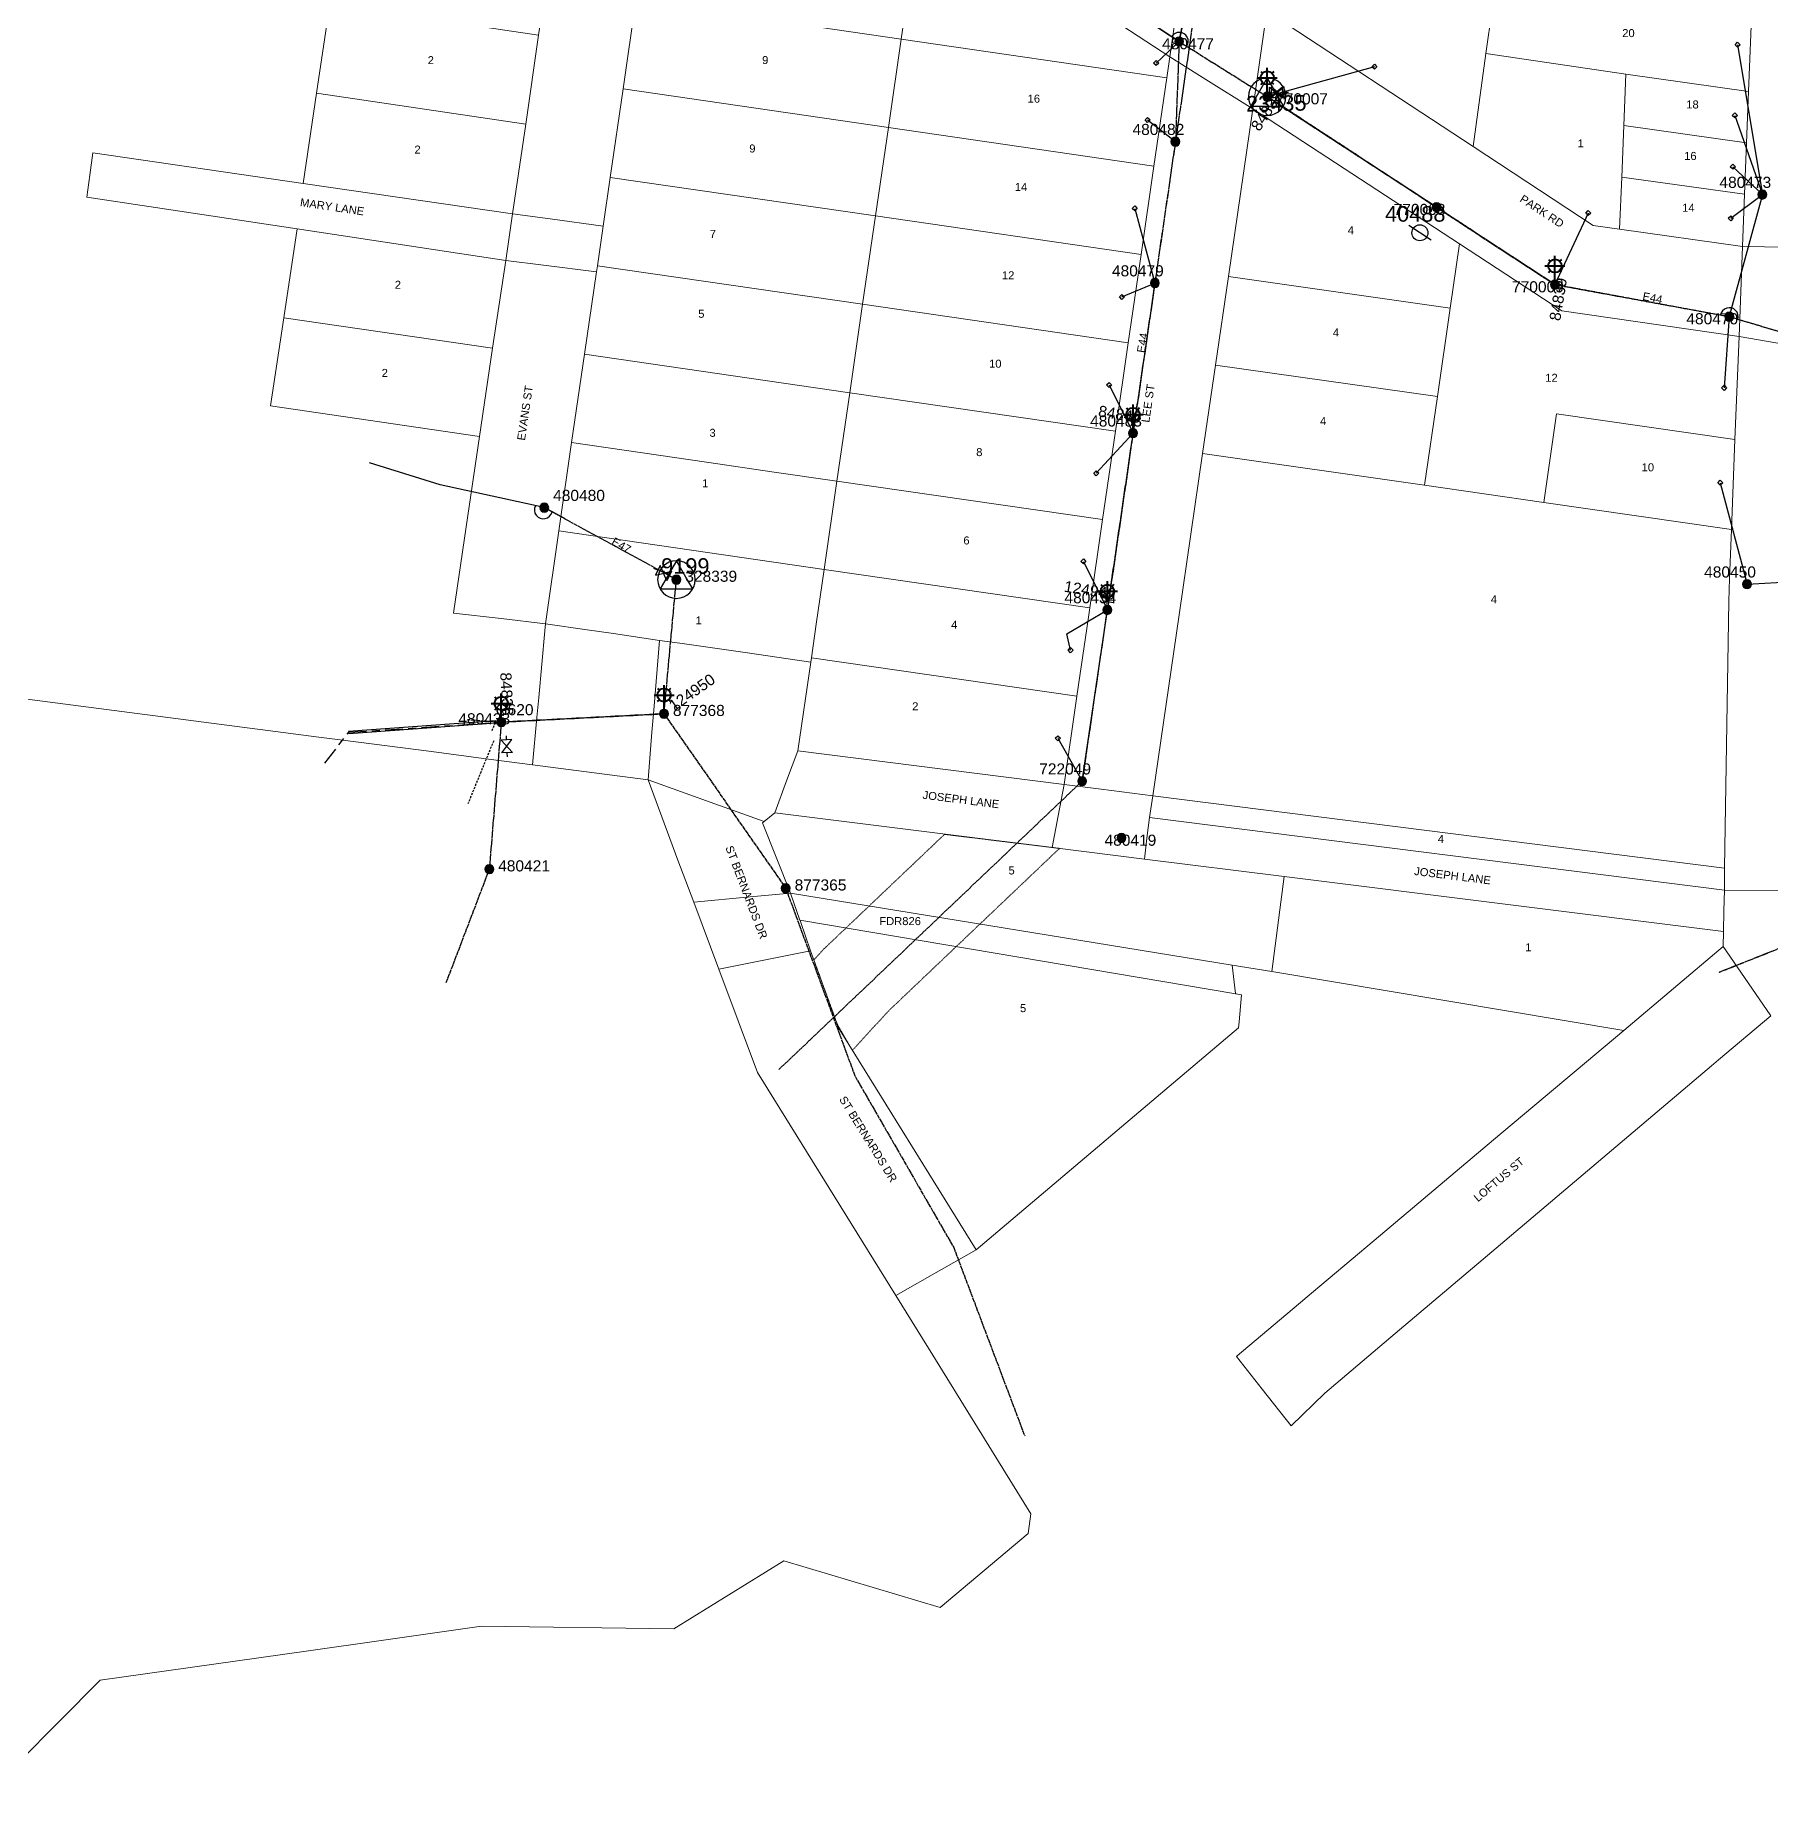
# Model space of a CAD drawing. Header units: metres. Extents: x 261099 to 262836, y 6265878 to 6267248.
# Drawn here: x 261509.5 to 261899.8, y 6265966.1 to 6266363.9 of the extents above; entities that cross this region are included whole.
import ezdxf
from ezdxf.enums import TextEntityAlignment as Align

# ---------------------------------------------------------------- set-up
doc = ezdxf.new("R2010")
doc.units = ezdxf.units.M
for name, pattern in [('Cable Exist OH', [1, 1, 0]), ('Cable Exist UG', [8.2, 4, -1.2, 1.8, -1.2]), ('DASHED', [0.75, 0.5, -0.25]), ('HIDDEN', [0.375, 0.25, -0.125]), ('HIDDEN2', [0.1875, 0.125, -0.0625])]:
    doc.linetypes.add(name, pattern=pattern)
doc.layers.get('0').update_dxf_attribs({"color": 6})
for name, color, linetype, lineweight in [('Cadastre Land Parcels_SP_EXT', 9, 'Continuous', 5), ('Cadastre Other Property_SP_EXT', 9, 'HIDDEN', 5), ('Cadastre Roads_SP_EXT', 9, 'Continuous', 5)]:
    doc.layers.add(name, color=color, linetype=linetype, lineweight=lineweight)
for name, color, linetype in [('Duct_SP_EXT', 7, 'Continuous'), ('Equip_LV_EXT', 7, 'Continuous'), ('Equip_SP_HV_EXT', 7, 'Continuous'), ('Equip_SP_SL_EXT', 7, 'Continuous'), ('Mains_HV_EXT', 7, 'Continuous'), ('Mains_LV_EXT', 7, 'Continuous'), ('Mains_SL_EXT', 7, 'Continuous'), ('Mains_TR_EXT', 7, 'Continuous'), ('Services_SP_EXT', 7, 'Continuous'), ('Sub_SP_TR_HV_LV_EXT', 7, 'Continuous'), ('SupportsOH_SP_TR_HV_LV_SL_EXT', 7, 'Continuous'), ('Trench_SP_EXT', 7, 'Continuous')]:
    doc.layers.add(name, color=color, linetype=linetype)
doc.layers.add('UNKNOWN_FEATURES', color=1, linetype='DASHED', plot=False)
doc.layers.get('0').freeze()
doc.styles.add('HVSW_LABEL', font='arial.ttf')
doc.styles.add('iecARIAL', font='arial.ttf', dxfattribs={"height": 2})
doc.styles.add('POLE_LABEL', font='arial.ttf')
doc.styles.get("Standard").update_dxf_attribs({"font": 'arial.ttf'})

# ---------------------------------------------------------------- blocks, each defined once
blk = doc.blocks.new('SUB_POLE_EXT')
blk.add_wipeout([(0, 4.22), (0.42, 4.2), (0.83, 4.14), (1.21, 4.05), (1.62, 3.9), (1.99, 3.72), (2.35, 3.51), (2.68, 3.26), (2.99, 2.99), (3.28, 2.66), (3.52, 2.34), (3.76, 1.92), (3.9, 1.62), (4.04, 1.23), (4.18, 0.63), (4.22, 0), (4.18, -0.61), (4.06, -1.15), (3.9, -1.62), (3.58, -2.24), (3.22, -2.73), (2.97, -3.01), (2.68, -3.26), (2.36, -3.5), (2, -3.72), (1.64, -3.89), (1.25, -4.03), (0.82, -4.14), (0.42, -4.2), (0, -4.22), (-0.41, -4.2), (-0.8, -4.15), (-1.21, -4.05), (-1.62, -3.9), (-1.99, -3.73), (-2.35, -3.51), (-2.68, -3.26), (-2.96, -3.02), (-3.23, -2.72), (-3.51, -2.35), (-3.71, -2.01), (-3.91, -1.6), (-4.05, -1.21), (-4.16, -0.76), (-4.22, -0.14), (-4.21, 0.39), (-4.14, 0.83), (-4.03, 1.27), (-3.9, 1.63), (-3.71, 2.02), (-3.5, 2.37), (-3.28, 2.67), (-2.99, 2.99), (-2.68, 3.27), (-2.33, 3.52), (-1.98, 3.73), (-1.63, 3.9), (-1.2, 4.05), (-0.78, 4.15), (-0.4, 4.21)])
blk.add_line((2.16, 0.48), (2.16, 0.48, 0))
blk.add_lwpolyline([(-4.22, 0, 1), (4.22, 0, 1)], format="xyb", close=True)
blk.add_lwpolyline([(2.14, 0.52), (0, 4.22), (-3.66, -2.11), (3.66, -2.11)], close=True)
for tag, height, flags, p in [('STREET_CODE', 0.2, 9, (1.5, 0)), ('ASSET_NUM', 3.5, 8, (2, 2)), ('CONSTRUCTED_VOLTAGE', 0.2, 9, (1.5, -0.2)), ('OPERATING_VOLTAGE', 0.2, 9, (1.5, -0.6)), ('OPERATED_BY', 0.2, 9, (1.5, -0.8)), ('ORIENTATION', 0.2, 9, (1.5, -1.2)), ('OWNED_BY', 0.2, 9, (1.5, -1.4)), ('SECONDARY_VOLTAGE', 0.2, 9, (1.5, -1.6)), ('STATE', 0.2, 9, (1.5, -1.8)), ('SUBSTATION_TYPE', 0.2, 9, (1.5, -2)), ('STREETNAME', 0.2, 9, (1.5, -2.8)), ('SUBURB', 0.2, 9, (1.5, -3)), ('Z', 0.2, 1, (1.5, -3.4)), ('NO_PHASES', 0.2, 9, (1.5, -0.4)), ('MAINTAINED_BY', 0.2, 9, (1.5, -1)), ('USAGE', 0.2, 9, (1.5, -2.2)), ('LEGEND', 0.2, 9, (1.5, -2.4)), ('LOCATION', 0.2, 9, (1.5, -2.6)), ('NOTES', 0.2, 9, (1.5, -3.2))]:
    blk.add_attdef(tag, text='', height=height, dxfattribs=dict(flags=flags)).set_placement(p, align=Align.MIDDLE_LEFT)
blk = doc.blocks.new('LV_OH_LINKS_DISTFUSE_EXT')
for p, q in [((0, 0), (0.96, 0)), ((3.84, 0), (4.8, 0))]:
    blk.add_line(p, q)
blk.add_lwpolyline([(3.84, -1.2), (3.84, 1.2), (0.96, -1.2), (0.96, 1.2)], close=True)
at = {"flags": 9}
for tag, p in [('ACTUAL_STATUS', (0, 0)), ('CONSTRUCTED_VOLTAGE', (0, -0.2)), ('OPERATING_VOLTAGE', (0, -0.6)), ('ORIENTATION', (0, -0.8)), ('OWNED_BY', (0, -1)), ('STATE', (0, -1.2)), ('SWITCH_TYPE', (0, -1.4)), ('NO_PHASES', (0, -0.4)), ('USAGE', (0, -1.6)), ('NOTES', (0, -1.8))]:
    blk.add_attdef(tag, text='', height=0.2, dxfattribs=at).set_placement(p, align=Align.MIDDLE_LEFT)
at = {"flags": 1}
blk.add_attdef('Z', (0, 0), '', height=0.2, dxfattribs=at)
blk = doc.blocks.new('SL_LANTERN_EXT')
at = {"lineweight": 40}
for p, q in [((-2.25, 4.22), (2.25, 4.22)), ((-1.46, 5.68), (-1.06, 5.28)), ((0, 1.97), (0, 6.47)), ((1.46, 5.68), (1.06, 5.28)), ((-1.46, 2.76), (-1.06, 3.16)), ((0, 0), (0, 2.72)), ((1.46, 2.76), (1.06, 3.16))]:
    blk.add_line(p, q, dxfattribs=at)
blk.add_circle((0, 4.22), 1.5, dxfattribs=at)
at = {"style": 'iecARIAL', "flags": 8}
blk.add_attdef('ASSET_NUM', (1.5, 1.5), '', height=2.5, dxfattribs=at)
for tag, p, height, flags in [('OPERATING_VOLTAGE', (0.98, -1.65), 0.2, 9), ('ORIENTATION', (0.98, -1.85), 0.2, 9), ('OWNED_BY', (0.98, -2.05), 0.2, 9), ('STATE', (0.98, -2.25), 0.2, 9), ('CONSTRUCTED_VOLTAGE', (0.98, -0.65), 0.2, 9), ('CONTROL_TYPE', (0.98, -0.85), 0.2, 9), ('LANTERN_PURPOSE', (0.98, -1.05), 0.2, 9), ('LANTERN_TYPE', (0.98, -1.25), 0.2, 9), ('NO_PHASES', (0.98, -1.45), 0.2, 9), ('USAGE', (0.98, -2.45), 0.2, 9), ('CEXIST', (0.98, -2.65), 0.2, 9), ('CNEW', (0.98, -2.85), 0.2, 9), ('CNUMBER', (0.98, -3.05), 0.2, 9), ('CREMOVE', (0.98, -3.25), 0.2, 9), ('CREPLACE', (0.98, -3.45), 0.2, 9), ('LKINGHEIGHT', (0.98, -3.65), 0.2, 9), ('LBRACKET', (0.98, -3.85), 0.2, 9), ('LBRACKETVOCAB', (0.98, -4.05), 0.2, 9), ('LNUMBER', (2.18, -3.25), 2.5, 8), ('LCATEGORY', (0.98, -4.25), 0.2, 9), ('LCHARGE1', (0.98, -4.45), 0.2, 9), ('LCHARGE1PERCENT', (0.98, -4.65), 0.2, 9), ('LCHARGE2', (0.98, -4.85), 0.2, 9), ('LCHARGE2PERCENT', (0.98, -5.05), 0.2, 9), ('LCHARGE3', (0.98, -5.25), 0.2, 9), ('LCHARGE3PERCENT', (0.98, -5.45), 0.2, 9), ('LEXIST', (0.98, -5.65), 0.2, 9), ('LLAMP', (0.98, -5.85), 0.2, 9), ('LLAMPVOCAB', (0.98, -6.05), 0.2, 9), ('LMAST', (0.98, -6.25), 0.2, 9), ('LMASTVOCAB', (0.98, -6.45), 0.2, 9), ('LNEW', (0.98, -6.65), 0.2, 9), ('LANTNUMBER', (0.98, -6.85), 0.2, 9), ('LOUTREACH', (0.98, -7.25), 0.2, 9), ('LOUTREACHVOCAB', (0.98, -7.45), 0.2, 9), ('LRATECODE', (0.98, -7.65), 0.2, 9), ('LREMOVE', (0.98, -7.85), 0.2, 9), ('LREPLACE', (0.98, -8.05), 0.2, 9), ('STREETNAME', (0.98, -9.25), 0.2, 9), ('SUBURB', (0.98, -9.45), 0.2, 1), ('LTYPE', (0.98, -8.25), 0.2, 9), ('LTYPEVOCAB', (0.98, -8.45), 0.2, 9), ('LEGEND', (0.98, -8.65), 0.2, 9), ('LOCATION', (0.98, -8.85), 0.2, 9), ('NOTES', (0.98, -9.05), 0.2, 9)]:
    blk.add_attdef(tag, p, '', height=height, dxfattribs=dict(flags=flags))
blk = doc.blocks.new('CCP_EXT')
blk.add_wipeout([(0, 0.57), (0.57, 0), (0, -0.57), (-0.57, 0)])
blk.add_lwpolyline([(-0.57, 0), (0, 0.57), (0.57, 0), (0, -0.57), (-0.57, 0)])
at = {"flags": 1}
blk.add_attdef('Z', (0, 0), '', height=0.2, dxfattribs=at)
at = {"flags": 9}
for tag, p in [('CCP_TYPE', (0, 0)), ('CONSTRUCTED_VOLTAGE', (0, -0.2)), ('OPERATING_VOLTAGE', (0, -0.6)), ('ORIENTATION', (0, -0.8)), ('OWNED_BY', (0, -1)), ('STATE', (0, -1.8)), ('NO_PHASES', (0, -0.4)), ('USAGE', (0, -1.2)), ('LEGEND', (0, -1.4)), ('LIFE_SUPPORT', (0, -1.6)), ('NOTES', (0, -2))]:
    blk.add_attdef(tag, text='', height=0.2, dxfattribs=at).set_placement(p, align=Align.MIDDLE_LEFT)
blk = doc.blocks.new('POLE_EXT')
blk.add_hatch(color=256).paths.add_polyline_path([(-1, 0, 1), (1, 0, 1)])
blk.add_lwpolyline([(-1, 0, 1), (1, 0, 1)], format="xyb", close=True)
for tag, height, flags, p in [('pNumber', 2.5, 8, (-17.84, 2.07)), ('OWNED_BY', 0.2, 9, (1.35, -0.4)), ('SPECIAL_USE', 0.2, 9, (1.35, -0.8)), ('STATE', 0.2, 9, (1.35, -1)), ('cLV', 0.2, 9, (1.35, -1.4)), ('hDepth', 0.2, 9, (1.35, -1.6)), ('hDia', 0.2, 9, (1.35, -1.8)), ('cHV', 0.2, 9, (1.35, -2)), ('cLinedev', 0.2, 9, (1.35, -3.4)), ('pExisting', 0.2, 9, (1.35, -3.8)), ('PARENT', 0.2, 9, (1.35, -0.6)), ('USAGE', 0.2, 9, (1.35, -1.2)), ('LBRACKET', 0.2, 9, (1.35, -2.2)), ('LExisting', 0.2, 9, (1.35, -2.4)), ('LANTNUMBER', 0.2, 9, (1.35, -2.6)), ('LOther', 0.2, 9, (1.35, -2.8)), ('LRemove', 0.2, 9, (1.35, -3)), ('LEGEND', 0.2, 9, (1.35, -3.2)), ('LOCATION', 0.2, 9, (1.35, -3.6)), ('PFNUMBER', 0.2, 9, (1.35, -4)), ('pFooting', 0.2, 9, (1.35, -4.4)), ('pNew', 0.2, 9, (1.35, -4.6)), ('pRelocate', 0.2, 9, (1.35, -5)), ('pRemove', 0.2, 9, (1.35, -5.2)), ('pReplace', 0.2, 9, (1.35, -5.4)), ('pStay', 0.2, 9, (1.35, -5.6)), ('pType', 0.2, 9, (1.35, -5.8)), ('cspan', 0.2, 9, (1.35, -6)), ('STREETNAME', 0.2, 9, (1.35, -6.2)), ('SUBURB', 0.2, 9, (1.35, -6.4)), ('OPERATED_BY', 0.2, 9, (1.36, -7.01)), ('NEWPFNUMBER', 0.2, 9, (1.35, -4.2)), ('NOTES', 0.2, 9, (1.35, -6.6)), ('MAINTAINED_BY', 0.2, 9, (1.36, -6.81))]:
    blk.add_attdef(tag, text='', height=height, dxfattribs=dict(flags=flags)).set_placement(p, align=Align.MIDDLE_LEFT)
at = {"style": 'POLE_LABEL'}
for tag, height, flags, p in [('STRUCTURE_PLANT_NUMBER', 0.2, 9, (1.35, 0.03)), ('ASSET_NUM', 2.5, 8, (2, 2)), ('STREET_CODE', 0.2, 9, (1.35, -0.2))]:
    blk.add_attdef(tag, text='', height=height, dxfattribs=dict(at, flags=flags)).set_placement(p, align=Align.MIDDLE_LEFT)
at = {"flags": 1}
blk.add_attdef('Z', (1.35, -7.33), '', height=0.2, dxfattribs=at)
blk = doc.blocks.new('HV_DOF_CLOSED_EXT')
for p, q in [((0, 7.9), (0, 6.94)), ((0, 4.06), (0, 3.1))]:
    blk.add_line(p, q)
blk.add_lwpolyline([(-1.2, 4.06), (1.2, 4.06), (-1.2, 6.94), (1.2, 6.94)], close=True)
for tag, height, flags, p in [('STREET_CODE', 0.2, 9, (1.5, 0)), ('ASSET_NUM', 2.5, 8, (2, 2)), ('ACTUAL_STATUS', 0.2, 9, (1.5, -0.2)), ('CONSTRUCTED_VOLTAGE', 0.2, 9, (1.5, -0.4)), ('OPERATING_VOLTAGE', 0.2, 9, (1.5, -0.8)), ('ORIENTATION', 0.2, 9, (1.5, -1)), ('OWNED_BY', 0.2, 9, (1.5, -1.2)), ('OPERATED_BY', 0.2, 9, (1.5, -1.4)), ('STATE', 0.2, 9, (1.5, -1.8)), ('SWITCH_TYPE', 0.2, 9, (1.5, -2)), ('STREETNAME', 0.2, 9, (1.5, -2.8)), ('SUBURB', 0.2, 9, (1.5, -3)), ('Z', 0.2, 1, (1.5, -3.6)), ('NO_PHASES', 0.2, 9, (1.5, -0.6)), ('MAINTAINED_BY', 0.2, 9, (1.5, -1.6)), ('USAGE', 0.2, 9, (1.5, -2.2)), ('LEGEND', 0.2, 9, (1.5, -2.4)), ('LOCATION', 0.2, 9, (1.5, -2.6)), ('NOTES', 0.2, 9, (1.5, -3.2)), ('LABEL_ALIGNMENT', 0.2, 9, (1.5, -3.4))]:
    blk.add_attdef(tag, text='', height=height, dxfattribs=dict(flags=flags)).set_placement(p, align=Align.MIDDLE_LEFT)
blk = doc.blocks.new('HV_ABS_CLOSED_EXT')
blk.add_line((-3, 6.87), (3, 6.87))
blk.add_circle((0, 6.87), 1.8)
at = {"flags": 1}
blk.add_attdef('Z', (0, 0), '', height=0.2, dxfattribs=at)
at = {"style": 'HVSW_LABEL'}
for tag, height, flags, p in [('ASSET_NUM', 3.5, 8, (2, 2)), ('STREET_CODE', 0.2, 9, (0, -0.2))]:
    blk.add_attdef(tag, text='', height=height, dxfattribs=dict(at, flags=flags)).set_placement(p, align=Align.MIDDLE_LEFT)
at = {"flags": 9}
for tag, p in [('ACTUAL_STATUS', (0, -0.4)), ('CONSTRUCTED_VOLTAGE', (0, -0.6)), ('OPERATING_VOLTAGE', (0, -1)), ('ORIENTATION', (0, -1.2)), ('OWNED_BY', (0, -1.4)), ('STATE', (0, -1.6)), ('SWITCH_TYPE', (0, -1.8)), ('STREETNAME', (0, -2.6)), ('SUBURB', (0, -2.8)), ('NO_PHASES', (0, -0.8)), ('USAGE', (0, -2)), ('LEGEND', (0, -2.2)), ('LOCATION', (0, -2.4)), ('NOTES', (0, -3))]:
    blk.add_attdef(tag, text='', height=0.2, dxfattribs=at).set_placement(p, align=Align.MIDDLE_LEFT)
blk = doc.blocks.new('End Shackle_EXT')
blk.add_wipeout([(0, 0.25), (1.81, 0.25), (1.82, -0.25), (0, -0.25)])
blk.add_line((1.81, -1), (1.81, 1))
at = {"flags": 1}
blk.add_attdef('Z', (0, 0), '', height=0.2, dxfattribs=at)
at = {"flags": 9}
for tag, p in [('CONNECTOR_TYPE', (0, 0)), ('CONSTRUCTED_VOLTAGE', (0, -0.2)), ('OPERATING_VOLTAGE', (0, -0.6)), ('ORIENTATION', (0, -0.8)), ('OWNED_BY', (0, -1)), ('STATE', (0, -1.2)), ('NO_PHASES', (0, -0.4)), ('USAGE', (0, -1.4)), ('NOTES', (0, -1.6))]:
    blk.add_attdef(tag, text='', height=0.2, dxfattribs=at).set_placement(p, align=Align.MIDDLE_LEFT)

msp = doc.modelspace()

# ---------------------------------------------------------------- linework, layer by layer
at = {"layer": 'Cadastre Land Parcels_SP_EXT', "linetype": 'Continuous'}
for points in [[(261764.62, 6266359.05), (261708.95, 6266395.5), (261707.13, 6266382.95), (261704.24, 6266363.07), (261763.96, 6266354.38), (261764.62, 6266359.05)], [(261707.13, 6266382.95), (261647.44, 6266391.62), (261644.55, 6266371.75), (261704.24, 6266363.07), (261707.13, 6266382.95)], [(261895.61, 6266371.53), (261838.59, 6266379.74), (261835.69, 6266359.83), (261867.24, 6266355.2), (261894.82, 6266351.32), (261895.61, 6266371.53)], [(261622.68, 6266363.96), (261575.7, 6266370.94), (261572.74, 6266350.94), (261619.78, 6266343.92), (261622.68, 6266363.96)], [(261704.24, 6266363.07), (261644.55, 6266371.75), (261641.66, 6266351.85), (261701.35, 6266343.18), (261704.24, 6266363.07)], [(261763.96, 6266354.38), (261704.24, 6266363.07), (261701.35, 6266343.18), (261761.08, 6266334.51), (261763.96, 6266354.38)], [(261867.24, 6266355.2), (261835.69, 6266359.83), (261832.85, 6266338.89), (261859.85, 6266321.15), (261865.81, 6266320.28), (261866.29, 6266332.04), (261866.77, 6266343.62), (261867.24, 6266355.2)], [(261894.82, 6266351.32), (261867.24, 6266355.2), (261866.77, 6266343.62), (261894.37, 6266339.74), (261894.82, 6266351.32)], [(261616.77, 6266323.79), (261619.78, 6266343.92), (261572.74, 6266350.94), (261569.72, 6266330.62), (261616.77, 6266323.79)], [(261701.35, 6266343.18), (261641.66, 6266351.85), (261638.78, 6266331.96), (261698.46, 6266323.3), (261701.35, 6266343.18)], [(261761.08, 6266334.51), (261701.35, 6266343.18), (261698.46, 6266323.3), (261758.19, 6266314.64), (261761.08, 6266334.51)], [(261894.37, 6266339.74), (261866.77, 6266343.62), (261866.29, 6266332.04), (261893.91, 6266328.16), (261894.37, 6266339.74)], [(261698.46, 6266323.3), (261638.78, 6266331.96), (261637.19, 6266321), (261635.9, 6266312.08), (261695.55, 6266303.42), (261698.46, 6266323.3)], [(261893.91, 6266328.16), (261866.29, 6266332.04), (261865.81, 6266320.28), (261893.46, 6266316.41), (261893.91, 6266328.16)], [(261758.19, 6266314.64), (261698.46, 6266323.3), (261695.55, 6266303.42), (261755.3, 6266294.76), (261758.19, 6266314.64)], [(261615.27, 6266313.29), (261568.36, 6266320.39), (261565.37, 6266300.39), (261612.33, 6266293.58), (261615.27, 6266313.29)], [(261891.73, 6266272.99), (261892.66, 6266296.2), (261852.83, 6266301.95), (261829.77, 6266317.03), (261827.7, 6266302.57), (261824.82, 6266282.65), (261821.93, 6266262.73), (261848.75, 6266258.82), (261851.64, 6266278.76), (261891.73, 6266272.99)], [(261695.55, 6266303.42), (261635.9, 6266312.08), (261635.7, 6266310.71), (261633.01, 6266292.19), (261692.67, 6266283.51), (261695.55, 6266303.42)], [(261827.7, 6266302.57), (261777.82, 6266309.7), (261774.93, 6266289.75), (261824.82, 6266282.65), (261827.7, 6266302.57)], [(261755.3, 6266294.76), (261695.55, 6266303.42), (261692.67, 6266283.51), (261752.42, 6266274.89), (261755.3, 6266294.76)], [(261612.33, 6266293.58), (261565.37, 6266300.39), (261562.41, 6266280.6), (261609.41, 6266273.69), (261612.33, 6266293.58)], [(261692.67, 6266283.51), (261633.01, 6266292.19), (261630.09, 6266272.3), (261646.07, 6266269.99), (261660.43, 6266267.88), (261675.67, 6266265.68), (261689.78, 6266263.63), (261692.67, 6266283.51)], [(261824.82, 6266282.65), (261774.93, 6266289.75), (261772.01, 6266269.81), (261821.93, 6266262.73), (261824.82, 6266282.65)], [(261752.42, 6266274.89), (261692.67, 6266283.51), (261689.78, 6266263.63), (261749.53, 6266255.02), (261752.42, 6266274.89)], [(261891.73, 6266272.99), (261851.64, 6266278.76), (261848.75, 6266258.82), (261890.94, 6266252.78), (261891.73, 6266272.99)], [(261766.75, 6266233.52), (261760.85, 6266192.86), (261889.38, 6266176.54), (261890.4, 6266236.6), (261890.49, 6266241.7), (261890.94, 6266252.78), (261848.75, 6266258.82), (261821.93, 6266262.73), (261772.01, 6266269.81), (261766.75, 6266233.52)], [(261749.53, 6266255.02), (261689.78, 6266263.63), (261686.91, 6266243.74), (261746.64, 6266235.15), (261749.53, 6266255.02)], [(261685.13, 6266231.48), (261684.02, 6266223.86), (261743.75, 6266215.28), (261746.33, 6266233.01), (261746.64, 6266235.15), (261686.91, 6266243.74), (261685.13, 6266231.48)], [(261743.75, 6266215.28), (261684.02, 6266223.86), (261683.88, 6266222.9), (261680.99, 6266202.98), (261740.88, 6266195.4), (261743.75, 6266215.28)], [(261889.38, 6266176.54), (261760.85, 6266192.86), (261760.05, 6266187.95), (261889.38, 6266171.61), (261889.38, 6266176.54)], [(261790.34, 6266174.65), (261758.92, 6266178.59), (261738.18, 6266181.19), (261675.77, 6266189), (261673.39, 6266187.07), (261673.04, 6266186.79), (261679.33, 6266170.92), (261778.68, 6266154.74), (261787.56, 6266153.29), (261790.34, 6266174.65)], [(261889.16, 6266162.29), (261790.34, 6266174.65), (261787.56, 6266153.29), (261866.74, 6266140.07), (261889.1, 6266158.92), (261889.16, 6266162.29)], [(261780.09, 6266140.65), (261780.22, 6266141.97), (261780.75, 6266148.05), (261779.46, 6266148.27), (261681.44, 6266164.86), (261681.55, 6266164.56), (261683.85, 6266157.93), (261690.1, 6266140.61), (261721.09, 6266090.66), (261780.09, 6266140.65)]]:
    msp.add_lwpolyline(points, close=True, dxfattribs=at)
msp.add_lwpolyline([(261496.47, 6265966.1), (261524.04, 6265993.85), (261570.38, 6266000.42), (261587.77, 6266002.89), (261609.85, 6266006.02), (261653.08, 6266005.46), (261677.8, 6266020.75), (261713.02, 6266010.22), (261732.81, 6266026.91), (261733.42, 6266031.33), (261710.33, 6266068.57), (261702.99, 6266080.4), (261671.87, 6266130.59), (261663.2, 6266153.8), (261657.57, 6266168.89), (261654.02, 6266178.38), (261647.28, 6266196.44), (261647.28, 6266196.44), (261621.31, 6266199.82), (261611.38, 6266201.11), (261598.58, 6266202.77), (261578.66, 6266205.36), (261572.68, 6266206.14), (261565.2, 6266207.11), (261430.92, 6266224.56)], dxfattribs=at)
at = {"layer": 'Cadastre Other Property_SP_EXT', "linetype": 'HIDDEN2'}
msp.add_lwpolyline([(261735.19, 6266181.58), (261713.97, 6266184.17), (261686.86, 6266158.39), (261684.58, 6266155.91), (261689.88, 6266141.39), (261693.23, 6266135.57), (261701.35, 6266144.41), (261739.83, 6266181.01), (261735.19, 6266181.58)], close=True, dxfattribs=at)
at = {"layer": 'Cadastre Roads_SP_EXT', "linetype": 'Continuous'}
for p, q in [((261894.82, 6266351.32), (261894.37, 6266339.74)), ((261894.37, 6266339.74), (261893.91, 6266328.16)), ((261893.91, 6266328.16), (261893.46, 6266316.41)), ((261893.46, 6266316.41), (261910.01, 6266316.2))]:
    msp.add_line(p, q, dxfattribs=at)
for points in [[(261653.28, 6266432.06), (261642.55, 6266438.25), (261634.3, 6266443), (261631.37, 6266423.06), (261628.45, 6266403.15), (261625.52, 6266383.25), (261622.68, 6266363.96), (261619.78, 6266343.92), (261616.77, 6266323.79), (261625.3, 6266322.63), (261637.19, 6266321), (261638.78, 6266331.96), (261641.66, 6266351.85), (261644.55, 6266371.75), (261647.44, 6266391.62), (261653.28, 6266432.06)], [(261569.72, 6266330.62), (261522.45, 6266337.51), (261521.76, 6266332.49), (261521.07, 6266327.54), (261568.36, 6266320.39), (261615.27, 6266313.29), (261616.02, 6266318.51), (261616.77, 6266323.79), (261569.72, 6266330.62)], [(261635.7, 6266310.71), (261623.8, 6266312.22), (261615.27, 6266313.29), (261612.33, 6266293.58), (261609.41, 6266273.69), (261606.37, 6266253.34), (261603.56, 6266233.95), (261614.22, 6266232.71), (261624.21, 6266231.56), (261627.23, 6266252.45), (261630.09, 6266272.3), (261633.01, 6266292.19), (261635.7, 6266310.71)], [(261648.16, 6266207.16), (261648.56, 6266212.09), (261649.85, 6266227.81), (261639.55, 6266229.33), (261633.59, 6266230.19), (261624.21, 6266231.56), (261624.07, 6266229.96), (261622.69, 6266214.93), (261622.29, 6266210.46), (261621.31, 6266199.82), (261647.28, 6266196.44), (261648.16, 6266207.16)], [(261740.88, 6266195.4), (261680.99, 6266202.98), (261678.46, 6266196.2), (261675.77, 6266189), (261738.18, 6266181.18), (261739.54, 6266188.36), (261740.88, 6266195.4)], [(261673.39, 6266187.07), (261662.3, 6266191.05), (261647.28, 6266196.44), (261654.02, 6266178.38), (261657.57, 6266168.89), (261670.27, 6266170.08), (261679.33, 6266170.92), (261673.04, 6266186.79), (261673.39, 6266187.07)], [(261889.38, 6266171.61), (261760.05, 6266187.95), (261759.49, 6266183.29), (261758.92, 6266178.59), (261790.34, 6266174.65), (261889.16, 6266162.29), (261889.27, 6266166.95), (261889.38, 6266171.61)], [(261779.45, 6266148.34), (261778.68, 6266154.74), (261679.33, 6266170.92), (261681.44, 6266164.86), (261779.46, 6266148.27), (261779.45, 6266148.34)], [(261721.1, 6266090.66), (261690.1, 6266140.61), (261683.85, 6266157.93), (261675.22, 6266156.21), (261663.2, 6266153.8), (261671.87, 6266130.59), (261702.99, 6266080.4), (261713.29, 6266086.24), (261721.1, 6266090.66)], [(261899.79, 6266143.35), (261894.69, 6266150.79), (261889.1, 6266158.92), (261866.74, 6266140.07), (261860.27, 6266134.58), (261837.44, 6266115.41), (261810.57, 6266092.77), (261795.1, 6266079.77), (261794.99, 6266079.67), (261779.8, 6266066.87), (261779.64, 6266066.66), (261785.44, 6266059.33), (261791.95, 6266051.11), (261799.52, 6266058.46), (261815.34, 6266071.85), (261836.09, 6266089.42), (261886.49, 6266132.12), (261888.04, 6266133.45), (261899.79, 6266143.35)]]:
    msp.add_lwpolyline(points, close=True, dxfattribs=at)
at = {"layer": 'Duct_SP_EXT'}
for p, q in [((261579.94, 6266207.36), (261613.01, 6266209.75)), ((261579.94, 6266207.36), (261579.96, 6266207.12)), ((261579.98, 6266206.88), (261579.96, 6266207.12)), ((261579.98, 6266206.88), (261613.04, 6266209.27)), ((261613.01, 6266209.75), (261613.03, 6266209.51)), ((261613.04, 6266209.27), (261613.03, 6266209.51))]:
    msp.add_line(p, q, dxfattribs=at)
at = {"layer": 'Mains_HV_EXT', "linetype": 'Cable Exist OH'}
for points in [[(261650.89, 6266211.29), (261614.28, 6266209.41)], [(261650.89, 6266211.29), (261678.26, 6266172.03), (261693.85, 6266129.73), (261716.03, 6266091.24), (261732.01, 6266048.81)], [(261925.53, 6266167.97), (261888.18, 6266153.09)]]:
    msp.add_lwpolyline(points, dxfattribs=at)
at = {"layer": 'Mains_HV_EXT', "linetype": 'Cable Exist UG'}
msp.add_lwpolyline([(261574.58, 6266200.2), (261579.96, 6266207.12), (261614.28, 6266209.41)], dxfattribs=at)
at = {"layer": 'Mains_LV_EXT', "linetype": 'Cable Exist OH'}
for points in [[(261655.87, 6266435.23), (261711.35, 6266398.85), (261766.74, 6266362.53)], [(261766.74, 6266362.53), (261776.03, 6266410.06)], [(261766.74, 6266362.53), (261765.9, 6266340.01)], [(261765.9, 6266340.01), (261761.28, 6266308.19)], [(261851.26, 6266307.84), (261890.47, 6266300.65)], [(261890.47, 6266300.65), (261928.16, 6266289.37)], [(261925.54, 6266167.97), (261888.24, 6266153.14)]]:
    msp.add_lwpolyline(points, dxfattribs=at)
at = {"layer": 'Mains_LV_EXT', "linetype": 'Continuous'}
for points in [[(261768.43, 6266361.45, 1.033066), (261765.07, 6266363.63)], [(261892.38, 6266300.04, 1.064631), (261888.51, 6266301.01)], [(261621.98, 6266258.1, 1.156298), (261625.69, 6266256.72)]]:
    msp.add_lwpolyline(points, format="xyb", dxfattribs=at)
at = {"layer": 'Mains_SL_EXT', "linetype": 'Cable Exist OH'}
for points in [[(261776.03, 6266409.75), (261766.74, 6266362.53)], [(261766.74, 6266362.53), (261711.35, 6266398.85)], [(261928.16, 6266289.37), (261890.49, 6266300.58), (261851.26, 6266307.84)], [(261614.28, 6266209.41), (261650.89, 6266211.29)], [(261614.28, 6266209.41), (261611.58, 6266176.33), (261601.8, 6266150.65)], [(261925.53, 6266167.97), (261888.11, 6266153.08)]]:
    msp.add_lwpolyline(points, dxfattribs=at)
at = {"layer": 'Mains_TR_EXT', "linetype": 'Cable Exist OH'}
msp.add_lwpolyline([(261744.92, 6266196.13), (261676.73, 6266131.26)], dxfattribs=at)
at = {"layer": 'Services_SP_EXT'}
for points in [[(261623.94, 6266257.67), (261600.55, 6266262.77), (261584.62, 6266267.73)], [(261741.49, 6266229.28), (261750.6, 6266234.66)]]:
    msp.add_lwpolyline(points, dxfattribs=at)
at = {"layer": 'Trench_SP_EXT', "linetype": 'Cable Exist UG'}
msp.add_lwpolyline([(261614.28, 6266209.41), (261613.03, 6266209.51)], dxfattribs=at)
at = {"layer": 'UNKNOWN_FEATURES'}
for points in [[(261606.69, 6266210.01), (261613.03, 6266209.51)], [(261612.21, 6266207.52), (261613.03, 6266209.51)], [(261612.57, 6266205.22), (261606.77, 6266191.05)]]:
    msp.add_lwpolyline(points, dxfattribs=at)

# ---------------------------------------------------------------- block references
at = {"layer": 'Equip_SP_HV_EXT'}
ref = msp.add_blockref('HV_ABS_CLOSED_EXT', (261824.64, 6266325.25), dxfattribs=dict(at, rotation=146.8458931806171))
ref.add_attrib('ASSET_NUM', '40488', dxfattribs={"layer": '0', "height": 3.5, "rotation": 359.989, "style": 'HVSW_LABEL'}).set_placement((261826.64, 6266325.5), align=Align.TOP_RIGHT)
ref = msp.add_blockref('HV_DOF_CLOSED_EXT', (261615.26, 6266209.46), dxfattribs=dict(at, rotation=182.9354350801456))
ref.add_attrib('ASSET_NUM', 'G620', dxfattribs={"layer": '0', "height": 2.5}).set_placement((261617.26, 6266210.21), align=Align.BOTTOM_CENTER)
at = {"layer": 'Equip_SP_SL_EXT'}
ref = msp.add_blockref('SL_LANTERN_EXT', (261851.26, 6266307.84), dxfattribs=at)
ref.add_attrib('ASSET_NUM', '84839', dxfattribs={"layer": '0', "height": 2.5, "rotation": 80.7931, "style": 'iecARIAL'}).set_placement((261852.76, 6266309.34), align=Align.MIDDLE_RIGHT)
ref = msp.add_blockref('SL_LANTERN_EXT', (261756.37, 6266274.41), dxfattribs=at)
ref.add_attrib('ASSET_NUM', '84840', dxfattribs={"layer": '0', "height": 2.5, "rotation": 350.6796, "style": 'iecARIAL'}).set_placement((261757.87, 6266275.91), align=Align.BOTTOM_RIGHT)
ref = msp.add_blockref('SL_LANTERN_EXT', (261750.6, 6266234.66), dxfattribs=at)
ref.add_attrib('ASSET_NUM', '124949', dxfattribs={"layer": '0', "height": 2.5, "rotation": 350.7, "style": 'iecARIAL'}).set_placement((261752.1, 6266236.16), align=Align.BOTTOM_RIGHT)
ref = msp.add_blockref('SL_LANTERN_EXT', (261614.28, 6266209.41), dxfattribs=at)
ref.add_attrib('ASSET_NUM', '84836', dxfattribs={"layer": '0', "height": 2.5, "rotation": 272.9354, "style": 'iecARIAL'}).set_placement((261615.78, 6266210.91), align=Align.MIDDLE_RIGHT)
ref = msp.add_blockref('SL_LANTERN_EXT', (261650.89, 6266211.29), dxfattribs=at)
ref.add_attrib('ASSET_NUM', '124950', dxfattribs={"layer": '0', "height": 2.5, "rotation": 34.8832, "style": 'iecARIAL'}).set_placement((261652.39, 6266212.79), align=Align.MIDDLE_LEFT)
at = {"layer": 'Sub_SP_TR_HV_LV_EXT'}
ref = msp.add_blockref('SUB_POLE_EXT', (261786.55, 6266350.13), dxfattribs=at)
ref.add_attrib('ASSET_NUM', '23435', dxfattribs={"layer": '0', "height": 3.5, "rotation": 1}).set_placement((261788.55, 6266350.38), align=Align.TOP_CENTER)
ref = msp.add_blockref('SUB_POLE_EXT', (261653.67, 6266241.48), dxfattribs=at)
ref.add_attrib('ASSET_NUM', '9199', dxfattribs={"layer": '0', "height": 3.5}).set_placement((261655.67, 6266241.73), align=Align.BOTTOM_CENTER)
at = {"layer": 'SupportsOH_SP_TR_HV_LV_SL_EXT'}
ref = msp.add_blockref('POLE_EXT', (261766.74, 6266362.53), dxfattribs=at)
ref.add_attrib('ASSET_NUM', '480477', dxfattribs={"layer": '0', "height": 2.5, "style": 'POLE_LABEL'}).set_placement((261768.74, 6266363.28), align=Align.TOP_CENTER)
ref = msp.add_blockref('POLE_EXT', (261824.64, 6266325.25), dxfattribs=at)
ref.add_attrib('ASSET_NUM', '770008', dxfattribs={"layer": '0', "height": 2.5, "rotation": 359.9375, "style": 'POLE_LABEL'}).set_placement((261826.64, 6266326), align=Align.TOP_RIGHT)
ref = msp.add_blockref('POLE_EXT', (261851.26, 6266307.84), dxfattribs=at)
ref.add_attrib('ASSET_NUM', '770009', dxfattribs={"layer": '0', "height": 2.5, "rotation": 359.93, "style": 'POLE_LABEL'}).set_placement((261853.26, 6266308.59), align=Align.TOP_RIGHT)
ref = msp.add_blockref('POLE_EXT', (261890.47, 6266300.65), dxfattribs=at)
ref.add_attrib('ASSET_NUM', '480470', dxfattribs={"layer": '0', "height": 2.5, "rotation": 359.9319, "style": 'POLE_LABEL'}).set_placement((261892.47, 6266301.4), align=Align.TOP_RIGHT)
ref = msp.add_blockref('POLE_EXT', (261756.37, 6266274.41), dxfattribs=at)
ref.add_attrib('ASSET_NUM', '480483', dxfattribs={"layer": '0', "height": 2.5, "style": 'POLE_LABEL'}).set_placement((261758.37, 6266275.16), align=Align.BOTTOM_RIGHT)
ref = msp.add_blockref('POLE_EXT', (261623.94, 6266257.67), dxfattribs=at)
ref.add_attrib('ASSET_NUM', '480480', dxfattribs={"layer": '0', "height": 2.5, "style": 'POLE_LABEL'}).set_placement((261625.94, 6266258.42), align=Align.BOTTOM_LEFT)
ref = msp.add_blockref('POLE_EXT', (261894.47, 6266240.44), dxfattribs=at)
ref.add_attrib('ASSET_NUM', '480450', dxfattribs={"layer": '0', "height": 2.5, "style": 'POLE_LABEL'}).set_placement((261896.47, 6266241.19), align=Align.BOTTOM_RIGHT)
ref = msp.add_blockref('POLE_EXT', (261614.28, 6266209.41), dxfattribs=at)
ref.add_attrib('ASSET_NUM', '480433', dxfattribs={"layer": '0', "height": 2.5, "style": 'POLE_LABEL'}).set_placement((261616.28, 6266210.16), align=Align.MIDDLE_RIGHT)
ref = msp.add_blockref('POLE_EXT', (261650.89, 6266211.29), dxfattribs=at)
ref.add_attrib('ASSET_NUM', '877368', dxfattribs={"layer": '0', "height": 2.5, "style": 'POLE_LABEL'}).set_placement((261652.89, 6266212.04), align=Align.MIDDLE_LEFT)
ref = msp.add_blockref('POLE_EXT', (261744.92, 6266196.13), dxfattribs=at)
ref.add_attrib('ASSET_NUM', '722049', dxfattribs={"layer": '0', "height": 2.5, "style": 'POLE_LABEL'}).set_placement((261746.92, 6266196.88), align=Align.BOTTOM_RIGHT)
ref = msp.add_blockref('POLE_EXT', (261753.78, 6266183.35), dxfattribs=at)
ref.add_attrib('ASSET_NUM', '480419', dxfattribs={"layer": '0', "height": 2.5, "rotation": 359.9351, "style": 'POLE_LABEL'}).set_placement((261755.78, 6266184.1), align=Align.TOP_CENTER)
ref = msp.add_blockref('POLE_EXT', (261611.58, 6266176.33), dxfattribs=at)
ref.add_attrib('ASSET_NUM', '480421', dxfattribs={"layer": '0', "height": 2.5, "rotation": 359.9686, "style": 'POLE_LABEL'}).set_placement((261613.58, 6266177.08), align=Align.MIDDLE_LEFT)
ref = msp.add_blockref('POLE_EXT', (261678.26, 6266172.03), dxfattribs=at)
ref.add_attrib('ASSET_NUM', '877365', dxfattribs={"layer": '0', "height": 2.5, "style": 'POLE_LABEL'}).set_placement((261680.26, 6266172.78), align=Align.MIDDLE_LEFT)

# ---------------------------------------------------------------- texts
at = {"layer": 'Cadastre Land Parcels_SP_EXT'}
for s, p in [('20', (261866.39, 6266363.52)), ('2', (261597.73, 6266357.44)), ('9', (261672.95, 6266357.46)), ('16', (261732.66, 6266348.78)), ('18', (261880.8, 6266347.47)), ('2', (261594.75, 6266337.32)), ('9', (261670.06, 6266337.57)), ('1', (261856.36, 6266338.72)), ('16', (261880.33, 6266335.89)), ('14', (261729.77, 6266328.9)), ('14', (261879.87, 6266324.22)), ('7', (261661.18, 6266318.35)), ('4', (261804.65, 6266319.17)), ('12', (261726.88, 6266309.03)), ('2', (261590.33, 6266306.91)), ('5', (261658.57, 6266300.38)), ('4', (261801.32, 6266296.17)), ('10', (261723.99, 6266289.15)), ('2', (261587.38, 6266287.07)), ('12', (261849.09, 6266285.97)), ('3', (261661.1, 6266273.6)), ('4', (261798.42, 6266276.24)), ('8', (261721.1, 6266269.26)), ('10', (261870.76, 6266265.84)), ('1', (261659.45, 6266262.24)), ('6', (261718.21, 6266249.38)), ('4', (261836.83, 6266236.15)), ('1', (261657.99, 6266231.41)), ('4', (261715.46, 6266230.42)), ('2', (261706.7, 6266212.08)), ('4', (261824.92, 6266182.24)), ('5', (261728.36, 6266175.14)), ('1', (261844.58, 6266157.84)), ('5', (261730.95, 6266144.17))]:
    msp.add_text(s, height=1.8, dxfattribs=at).set_placement(p)
at = {"layer": 'Cadastre Other Property_SP_EXT'}
msp.add_text('FDR826', height=1.8, dxfattribs=at).set_placement((261699.3, 6266163.75))
at = {"layer": 'Cadastre Roads_SP_EXT'}
for s, rotation, p in [('MARY LANE', 351.5639, (261568.93, 6266325.52)), ('PARK RD', 326.7505, (261843.18, 6266326.66)), ('EVANS ST', 81.6741, (261619.6, 6266272.67)), ('LEE ST', 81.7365, (261760.02, 6266276.71)), ('JOSEPH LANE', 352.8248, (261708.97, 6266192.19)), ('ST BERNARDS DR', 290.8047, (261664.65, 6266181.2)), ('JOSEPH LANE', 352.8331, (261819.52, 6266175.05)), ('ST BERNARDS DR', 301.8124, (261690.2, 6266124.56)), ('LOFTUS ST', 40.1379, (261833.94, 6266101.37))]:
    msp.add_text(s, height=1.8, rotation=rotation, dxfattribs=at).set_placement(p)
at = {"layer": 'Mains_LV_EXT'}
for s, rotation, p in [('E44', 349.0375, (261870.85, 6266304.4)), ('E44', 80.6546, (261758.99, 6266292.39)), ('E47', 330.3004, (261638.9, 6266249.52))]:
    msp.add_text(s, height=1.8, rotation=rotation, dxfattribs=at).set_placement(p)

# ---------------------------------------------------------------- next in the draw order: linework, layer by layer
at = {"layer": 'Cadastre Land Parcels_SP_EXT', "linetype": 'Continuous'}
for points in [[(261835.69, 6266359.83), (261838.59, 6266379.74), (261789.05, 6266387.01), (261786.49, 6266369.36), (261832.85, 6266338.89), (261835.69, 6266359.83)], [(261829.77, 6266317.03), (261783.3, 6266347.39), (261777.82, 6266309.7), (261827.7, 6266302.57), (261829.77, 6266317.03)], [(261689.78, 6266263.63), (261675.67, 6266265.68), (261660.43, 6266267.88), (261646.07, 6266269.99), (261630.09, 6266272.3), (261627.23, 6266252.45), (261686.91, 6266243.74), (261689.78, 6266263.63)], [(261686.91, 6266243.74), (261627.23, 6266252.45), (261624.21, 6266231.56), (261633.59, 6266230.19), (261639.55, 6266229.33), (261649.85, 6266227.81), (261654.42, 6266227.14), (261669.13, 6266225.04), (261683.88, 6266222.9), (261684.02, 6266223.86), (261685.13, 6266231.48), (261686.91, 6266243.74)]]:
    msp.add_lwpolyline(points, close=True, dxfattribs=at)
at = {"layer": 'Mains_HV_EXT', "linetype": 'Cable Exist OH'}
for points in [[(261786.55, 6266350.13), (261824.64, 6266325.25)], [(261650.89, 6266211.29), (261653.67, 6266241.48)]]:
    msp.add_lwpolyline(points, dxfattribs=at)
at = {"layer": 'Mains_LV_EXT', "linetype": 'Cable Exist OH'}
for points in [[(261766.74, 6266362.53), (261786.55, 6266350.13)], [(261786.55, 6266350.13), (261824.64, 6266325.25), (261851.26, 6266307.84)], [(261653.67, 6266241.48), (261623.94, 6266257.67)]]:
    msp.add_lwpolyline(points, dxfattribs=at)
at = {"layer": 'Mains_SL_EXT', "linetype": 'Cable Exist OH'}
for points in [[(261766.74, 6266362.53), (261786.55, 6266350.13)], [(261851.26, 6266307.84), (261824.64, 6266325.25), (261786.55, 6266350.13)]]:
    msp.add_lwpolyline(points, dxfattribs=at)
at = {"layer": 'Mains_TR_EXT', "linetype": 'Cable Exist OH'}
msp.add_lwpolyline([(261792.3, 6266521.17), (261765.9, 6266340.01)], dxfattribs=at)

# ---------------------------------------------------------------- next in the draw order: block references
at = {"layer": 'Equip_LV_EXT'}
for p in [(261786.14, 6266351.04), (261786.55, 6266351.13)]:
    msp.add_blockref('LV_OH_LINKS_DISTFUSE_EXT', p, dxfattribs=at)
at = {"layer": 'Equip_LV_EXT', "rotation": 153.9867144447665}
msp.add_blockref('LV_OH_LINKS_DISTFUSE_EXT', (261652.92, 6266241.89), dxfattribs=at)
at = {"layer": 'Equip_SP_SL_EXT'}
ref = msp.add_blockref('SL_LANTERN_EXT', (261786.55, 6266350.13), dxfattribs=at)
ref.add_attrib('ASSET_NUM', '84838', dxfattribs={"layer": '0', "height": 2.5, "rotation": 56.5368, "style": 'iecARIAL'}).set_placement((261788.05, 6266351.63), align=Align.TOP_RIGHT)
at = {"layer": 'Services_SP_EXT'}
for p in [(261892.34, 6266361.8), (261761.58, 6266357.68), (261891.72, 6266345.91), (261759.65, 6266344.88), (261891.27, 6266334.37), (261756.76, 6266325), (261858.77, 6266323.95), (261890.81, 6266322.76), (261753.86, 6266305.06), (261750.99, 6266285.26), (261889.29, 6266284.62), (261748.1, 6266265.39), (261888.46, 6266263.28), (261745.22, 6266245.58), (261742.32, 6266225.6), (261739.45, 6266205.79)]:
    msp.add_blockref('CCP_EXT', p, dxfattribs=at)
at = {"layer": 'SupportsOH_SP_TR_HV_LV_SL_EXT'}
ref = msp.add_blockref('POLE_EXT', (261786.55, 6266350.13), dxfattribs=at)
ref.add_attrib('ASSET_NUM', '770007', dxfattribs={"layer": '0', "height": 2.5, "rotation": 0.1031, "style": 'POLE_LABEL'}).set_placement((261788.55, 6266350.88), align=Align.TOP_LEFT)
ref = msp.add_blockref('POLE_EXT', (261653.67, 6266241.48), dxfattribs=at)
ref.add_attrib('ASSET_NUM', '328339', dxfattribs={"layer": '0', "height": 2.5, "style": 'POLE_LABEL'}).set_placement((261655.67, 6266242.23), align=Align.MIDDLE_LEFT)

# ---------------------------------------------------------------- next in the draw order: linework, layer by layer
at = {"layer": 'Cadastre Roads_SP_EXT', "linetype": 'Continuous'}
msp.add_line((261895.61, 6266371.53), (261894.82, 6266351.32), dxfattribs=at)
for points in [[(261712.13, 6266417.41), (261656.49, 6266453.99), (261654.9, 6266443.09), (261653.28, 6266432.06), (261708.95, 6266395.5), (261764.62, 6266359.05), (261766.22, 6266370.06), (261767.8, 6266380.95), (261712.13, 6266417.41)], [(261783.3, 6266347.39), (261772.78, 6266353.95), (261764.62, 6266359.05), (261763.96, 6266354.38), (261761.08, 6266334.51), (261758.19, 6266314.64), (261755.3, 6266294.76), (261752.42, 6266274.89), (261749.53, 6266255.02), (261746.64, 6266235.15), (261746.33, 6266233.01), (261743.75, 6266215.28), (261740.88, 6266195.4), (261749.21, 6266194.34), (261760.85, 6266192.86), (261766.75, 6266233.52), (261772.01, 6266269.81), (261774.93, 6266289.75), (261777.82, 6266309.7), (261783.3, 6266347.39)], [(261932.14, 6266289.26), (261909.2, 6266293.29), (261892.66, 6266296.2), (261891.73, 6266272.99), (261890.94, 6266252.78), (261890.49, 6266241.7), (261890.4, 6266236.6), (261889.38, 6266176.54), (261889.38, 6266171.61), (261906.11, 6266171.52), (261929.59, 6266171.39), (261930, 6266194.31), (261930.21, 6266205.87), (261929.77, 6266219.54), (261930.16, 6266238.38), (261930.27, 6266243.72), (261930.28, 6266244.17), (261931.26, 6266267.96), (261932.14, 6266289.26)]]:
    msp.add_lwpolyline(points, close=True, dxfattribs=at)
at = {"layer": 'Mains_HV_EXT', "linetype": 'Cable Exist OH'}
msp.add_lwpolyline([(261824.64, 6266325.25), (261851.26, 6266307.84), (261890.47, 6266300.65), (261928.16, 6266289.37)], dxfattribs=at)
at = {"layer": 'Mains_LV_EXT', "linetype": 'Cable Exist OH'}
msp.add_lwpolyline([(261761.28, 6266308.19), (261756.37, 6266274.41)], dxfattribs=at)
at = {"layer": 'Mains_SL_EXT', "linetype": 'Cable Exist OH'}
msp.add_lwpolyline([(261766.74, 6266362.53), (261765.9, 6266340.01), (261761.28, 6266308.19), (261756.37, 6266274.41)], dxfattribs=at)
at = {"layer": 'Services_SP_EXT'}
for points in [[(261761.58, 6266357.68), (261766.74, 6266362.53)], [(261892.34, 6266361.8), (261897.91, 6266328.1)], [(261759.65, 6266344.88), (261765.9, 6266340.01)], [(261891.72, 6266345.91), (261897.91, 6266328.1)], [(261891.27, 6266334.37), (261897.91, 6266328.1)], [(261897.91, 6266328.1), (261890.47, 6266300.65)], [(261890.81, 6266322.76), (261897.91, 6266328.1)], [(261756.76, 6266325), (261761.28, 6266308.19)], [(261858.77, 6266323.95), (261851.26, 6266307.84)], [(261753.86, 6266305.06), (261761.28, 6266308.19)], [(261890.47, 6266300.65), (261889.29, 6266284.62)], [(261750.99, 6266285.26), (261756.37, 6266274.41)], [(261748.1, 6266265.39), (261756.37, 6266274.41)], [(261888.46, 6266263.28), (261894.47, 6266240.44), (261926.21, 6266242.28)], [(261745.22, 6266245.58), (261750.6, 6266234.66)], [(261739.45, 6266205.79), (261744.92, 6266196.13), (261750.6, 6266234.66)], [(261742.32, 6266225.6), (261741.49, 6266229.28)]]:
    msp.add_lwpolyline(points, dxfattribs=at)

# ---------------------------------------------------------------- next in the draw order: block references
msp.add_blockref('CCP_EXT', (261810.66, 6266356.86), dxfattribs=at)
at = {"layer": 'SupportsOH_SP_TR_HV_LV_SL_EXT'}
ref = msp.add_blockref('POLE_EXT', (261765.9, 6266340.01), dxfattribs=at)
ref.add_attrib('ASSET_NUM', '480482', dxfattribs={"layer": '0', "height": 2.5, "rotation": 0.0611, "style": 'POLE_LABEL'}).set_placement((261767.9, 6266340.76), align=Align.BOTTOM_RIGHT)
ref = msp.add_blockref('POLE_EXT', (261897.91, 6266328.1), dxfattribs=at)
ref.add_attrib('ASSET_NUM', '480473', dxfattribs={"layer": '0', "height": 2.5, "style": 'POLE_LABEL'}).set_placement((261899.91, 6266328.85), align=Align.BOTTOM_RIGHT)
ref = msp.add_blockref('POLE_EXT', (261761.28, 6266308.19), dxfattribs=at)
ref.add_attrib('ASSET_NUM', '480479', dxfattribs={"layer": '0', "height": 2.5, "style": 'POLE_LABEL'}).set_placement((261763.28, 6266308.94), align=Align.BOTTOM_RIGHT)

# ---------------------------------------------------------------- next in the draw order: linework, layer by layer
at = {"layer": 'Cadastre Roads_SP_EXT', "linetype": 'Continuous'}
msp.add_lwpolyline([(261832.85, 6266338.89), (261786.49, 6266369.36), (261784.88, 6266358.31), (261783.3, 6266347.39), (261829.77, 6266317.03), (261852.83, 6266301.95), (261892.66, 6266296.2), (261893.06, 6266306.31), (261893.46, 6266316.41), (261865.81, 6266320.28), (261859.85, 6266321.15), (261832.85, 6266338.89)], close=True, dxfattribs=at)
at = {"layer": 'Services_SP_EXT'}
msp.add_lwpolyline([(261810.66, 6266356.86), (261786.55, 6266350.13)], dxfattribs=at)

# ---------------------------------------------------------------- next in the draw order: block references
at = {"layer": 'Mains_LV_EXT', "rotation": 80.65457035773004}
msp.add_blockref('End Shackle_EXT', (261750.6, 6266234.66), dxfattribs=at)

# ---------------------------------------------------------------- next in the draw order: linework, layer by layer
at = {"layer": 'Mains_LV_EXT', "linetype": 'Cable Exist OH'}
msp.add_lwpolyline([(261756.37, 6266274.41), (261750.6, 6266234.66)], dxfattribs=at)
at = {"layer": 'Mains_TR_EXT', "linetype": 'Cable Exist OH'}
msp.add_lwpolyline([(261765.9, 6266340.01), (261744.92, 6266196.13)], dxfattribs=at)

# ---------------------------------------------------------------- next in the draw order: block references
at = {"layer": 'SupportsOH_SP_TR_HV_LV_SL_EXT'}
ref = msp.add_blockref('POLE_EXT', (261750.6, 6266234.66), dxfattribs=at)
ref.add_attrib('ASSET_NUM', '480434', dxfattribs={"layer": '0', "height": 2.5, "rotation": 359.9939, "style": 'POLE_LABEL'}).set_placement((261752.6, 6266235.41), align=Align.BOTTOM_RIGHT)

doc.saveas('drawing.dxf')
